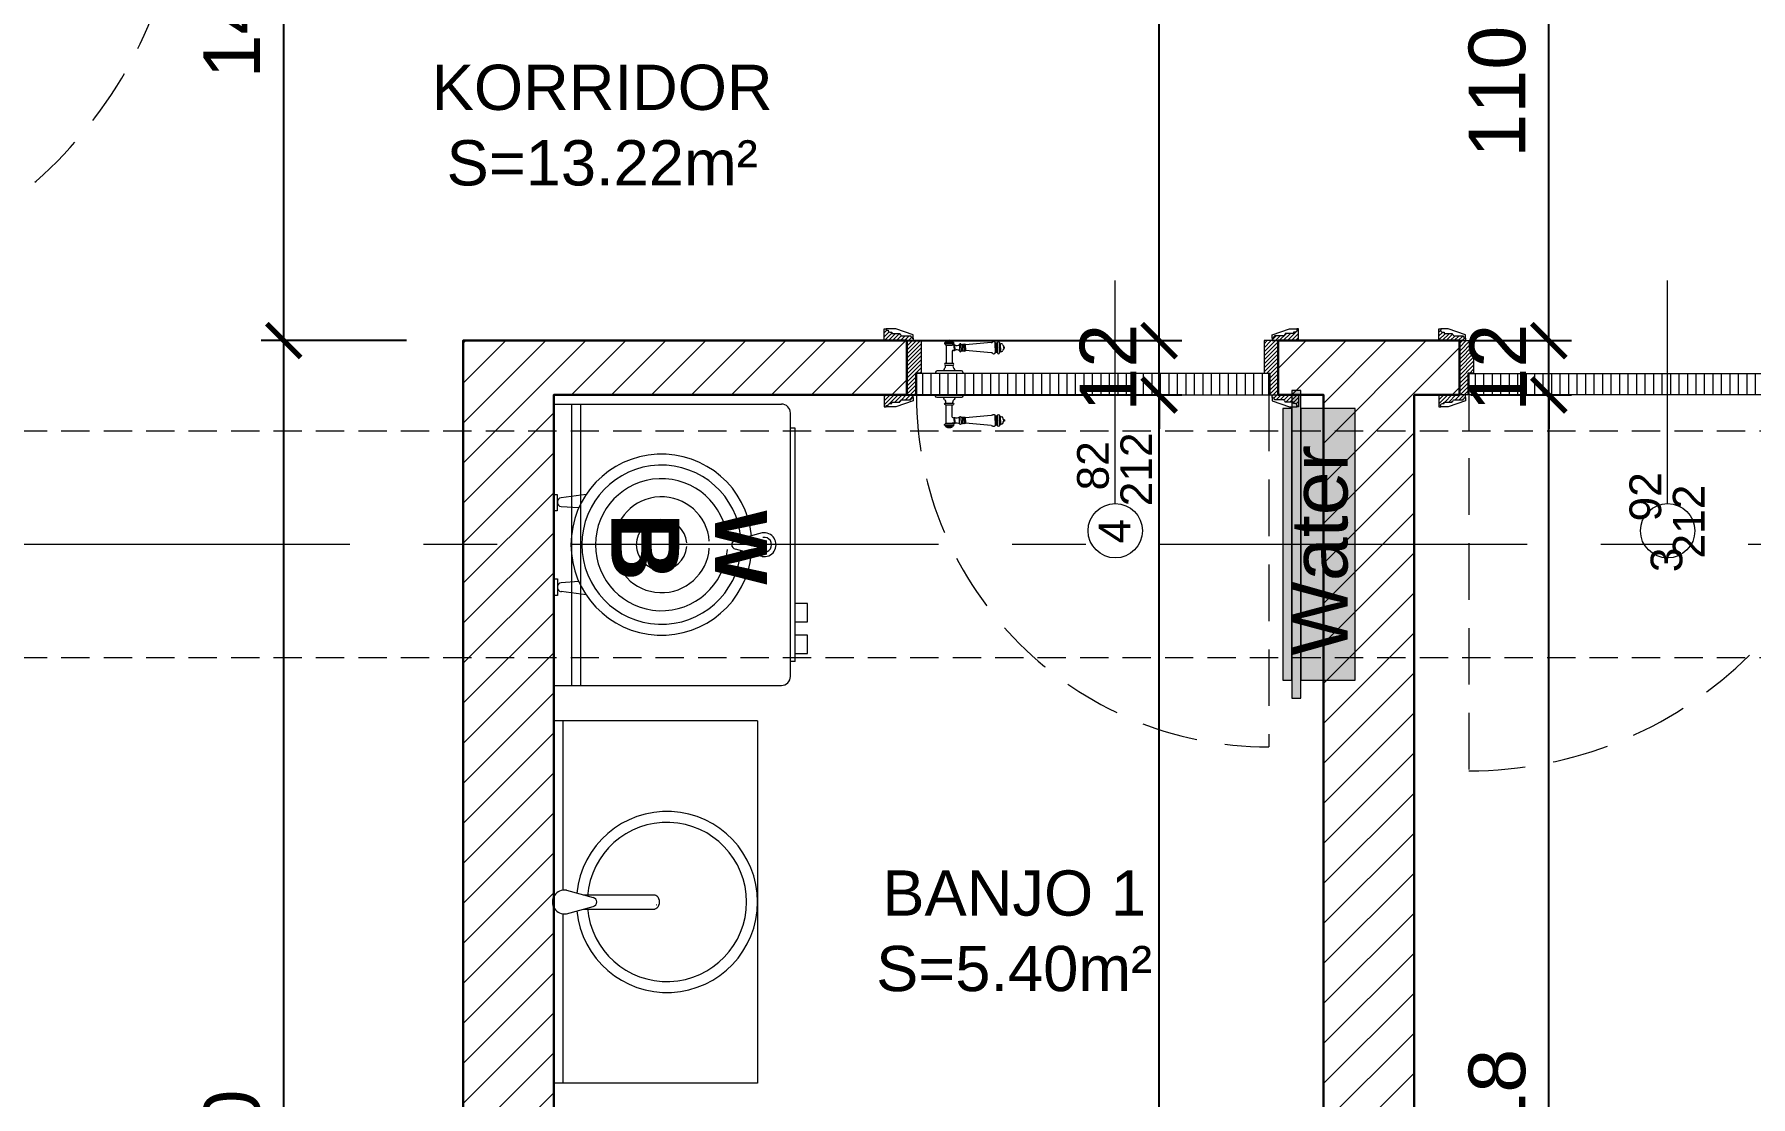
# Model space of a CAD drawing. Header units: centimetres. Extents: x 99002 to 104403, y -55119 to -48358.
# Drawn here: x 102429.6 to 102808.7, y -52944.4 to -52709.7 of the extents above; entities that cross this region are included whole.
import ezdxf

# ---------------------------------------------------------------- set-up
doc = ezdxf.new("R2010")
doc.units = ezdxf.units.CM
doc.header["$LTSCALE"] = 50
doc.header["$MEASUREMENT"] = 0
doc.linetypes.add('AXES', pattern=[2, 1.25, -0.25, 0.25, -0.25])
doc.linetypes.add('CACHE', pattern=[0.375, 0.25, -0.125])
doc.layers.get('0').update_dxf_attribs({"color": 8})
for name, color, linetype in [('AXES', 10, 'AXES'), ('COTE 50ème', 1, 'Continuous'), ('TEXTE', 7, 'Continuous')]:
    doc.layers.add(name, color=color, linetype=linetype)
for name, color, linetype, lineweight in [('BANJO', 160, 'Continuous', 9), ('BETON CACHE', 4, 'CACHE', 5), ('door', 44, 'Continuous', 5), ('KASETAT_Pen_No__22', 8, 'Continuous', 50), ('MACONNERIE COUPE', 7, 'Continuous', 30), ('MACONNERIE HACHURE', 253, 'Continuous', 13), ('mobilimi', 8, 'Continuous', 9)]:
    doc.layers.add(name, color=color, linetype=linetype, lineweight=lineweight)
doc.layers.add('DEMOL', color=7, linetype='Continuous', lineweight=60, true_color=0xb38600)
doc.layers.add('KASETAT_Pen_No__176', color=7, linetype='Continuous', lineweight=15, true_color=0x93a0c6)
doc.styles.add('GENERATED_STYLE_1', font='arial.ttf')
doc.styles.add('RS_TEXT_1.50', font='arial.ttf', dxfattribs={"height": 12.5})
doc.styles.add('RS_TXT_50', font='arial.ttf', dxfattribs={"height": 12.5})
doc.dimstyles.new('RS_50CM_LINEAIRE', dxfattribs={"dimscale": 5, "dimtxt": 12.5, "dimasz": 1.5, "dimexe": 1, "dimexo": 2.5, "dimgap": 1, "dimtad": 1, "dimdec": 1, "dimrnd": 0.5, "dimdsep": 46, "dimtxsty": 'RS_TXT_50', "dimblk1": 'ARCHTICK', "dimblk2": 'ARCHTICK', "dimsah": 1, "dimcen": 2.5, "dimdle": 1, "dimclrt": 4, "dimadec": 0, "dimazin": 2, "dimtfac": 1, "dimtdec": 1, "dimtix": 1, "dimtmove": 2, "dimatfit": 3, "dimfxl": 1, "dimtolj": 1, "dimtzin": 0, "dimarcsym": 0})

# ---------------------------------------------------------------- blocks, each defined once
blk = doc.blocks.new('A$Cb79da119')
at = {"layer": 'AXES', "lineweight": 5, "ltscale": 1.3}
blk.add_line((3195, -1960), (-1985, -1960), dxfattribs=at)
blk = doc.blocks.new('lavaman')
at = {"layer": 'BANJO'}
for p, q in [((-61171.15, 21935.44), (-61216.15, 21935.44)), ((-61171.15, 21935.44), (-61171.15, 21855.44)), ((-61171.15, 21855.44), (-61216.15, 21855.44))]:
    blk.add_line(p, q, dxfattribs=at)
at = {"layer": 'BANJO', "linetype": 'Continuous'}
for p, q in [((-61216.15, 21896.66), (-61216.15, 21935.44)), ((-61214.15, 21935.44), (-61214.15, 21898.05)), ((-61171.15, 21935.44), (-61171.15, 21855.44)), ((-61216.15, 21925.44), (-61216.15, 21896.66)), ((-61213.35, 21898.04), (-61207.48, 21896.42)), ((-61209.67, 21897.03), (-61193.85, 21897.03)), ((-61216.15, 21894.21), (-61216.15, 21865.44)), ((-61216.15, 21855.44), (-61216.15, 21894.21)), ((-61213.35, 21892.84), (-61207.48, 21894.45)), ((-61209.65, 21893.84), (-61193.85, 21893.84)), ((-61193.49, 21894.81), (-61193.49, 21894.81)), ((-61193.49, 21894.81), (-61193.38, 21894.81)), ((-61193.38, 21894.81), (-61193.49, 21894.81)), ((-61193.38, 21894.81), (-61193.38, 21894.81)), ((-61214.15, 21892.82), (-61214.15, 21855.44))]:
    blk.add_line(p, q, dxfattribs=at)
for centre, radius, start, end in [((-61191.15, 21895.44), 20, 185.6501, 174.3499), ((-61191.15, 21895.44), 17.58, 184.3008, 175.6992), ((-61213.81, 21895.44), 2.64, 79.9738, 280.0262), ((-61207.66, 21895.44), 1, 280.3544, 79.6456)]:
    blk.add_arc(centre, radius, start, end, dxfattribs=at)
at = {"layer": 'BANJO', "linetype": 'Continuous', "extrusion": (0, 0, -1)}
blk.add_ellipse((-61193.85, 21895.43), major_axis=(0, 1.59), ratio=0.623935, start_param=0, end_param=3.141593, dxfattribs=at)
blk = doc.blocks.new('door900')
at = {"color": 0}
for p, q in [((-9.3, 67.7), (9.3, 67.7)), ((9.3, 65.2), (-9.3, 65.2)), ((-6.8, 71.5), (-6.8, 70.2)), ((-5.5, 71.5), (-6.8, 71.5)), ((-6.8, 70.2), (6.8, 70.2)), ((-6.8, 62.7), (-6.8, 24)), ((-6.8, 62.7), (6.8, 62.7)), ((-5.5, 71.5), (5.5, 71.5)), ((5.5, 71.5), (6.8, 71.5)), ((6.8, 71.5), (6.8, 70.2)), ((8.7, 62.7), (6.8, 62.7)), ((6.8, 49.1), (6.8, 24)), ((8.7, 50.9), (8.7, 50.9)), ((10.5, 56.8), (10.5, 62.5)), ((10.5, 56.8), (10.5, 51.1)), ((12.7, 56.8), (12.7, 62.5)), ((12.7, 56.8), (12.7, 51.1)), ((22.5, 63.8), (22.5, 49.8)), ((26.5, 56.8), (26.5, 63.8)), ((26.5, 63.8), (29.1, 63.8)), ((26.5, 63.8), (29.1, 63.8)), ((26.5, 56.8), (26.5, 49.8)), ((26.5, 49.8), (29.1, 49.8)), ((26.5, 49.8), (29.1, 49.8)), ((29.1, 63.8), (29.1, 62.8)), ((29.1, 62.8), (29.1, 56.8)), ((29.1, 50.8), (29.1, 56.8)), ((29.1, 50.8), (29.1, 49.8)), ((29.1, 49.8), (29.1, 49.8)), ((31.1, 62.8), (31.1, 56.8)), ((31.1, 50.8), (31.1, 56.8)), ((34.1, 56.8), (34.1, 62.8)), ((34.1, 62.8), (34.1, 56.8)), ((34.1, 50.8), (34.1, 56.8)), ((34.1, 56.8), (34.1, 50.8)), ((92.8, 68.1), (36.2, 62.8)), ((36.2, 56.8), (36.2, 62.8)), ((36.2, 56.8), (36.2, 50.8)), ((92.8, 45.5), (36.2, 50.8)), ((101.2, 67.3), (103.2, 68)), ((101.2, 56.8), (101.2, 67.3)), ((101.2, 56.8), (101.2, 46.3)), ((101.2, 46.3), (103.2, 45.7)), ((103.2, 68), (103.2, 67.7)), ((103.2, 56.8), (103.2, 68)), ((103.2, 56.8), (103.2, 46.3)), ((103.2, 45.9), (103.2, 45.7)), ((106.5, 68), (105.5, 67.3)), ((105.5, 56.8), (105.5, 67.3)), ((105.5, 56.8), (105.5, 46.3)), ((106.5, 45.7), (105.5, 46.3)), ((106.5, 56.8), (106.5, 68)), ((106.5, 56.8), (106.5, 45.7)), ((110.7, 68), (111.8, 67.3)), ((110.7, 56.8), (110.7, 68)), ((110.7, 56.8), (110.7, 45.7)), ((110.7, 45.7), (111.8, 46.3)), ((111.8, 56.8), (111.8, 67.3)), ((111.8, 66.2), (113.3, 66.2)), ((111.8, 56.8), (111.8, 46.3)), ((111.8, 47.5), (113.3, 47.5)), ((113.3, 56.8), (113.3, 66.2)), ((113.3, 56.8), (113.3, 47.5)), ((120.5, 56.8), (120.5, 58.6)), ((120.5, 56.8), (120.5, 55)), ((-30, 3), (-30, 0)), ((30, 0), (-30, 0)), ((27, 6), (-27, 6)), ((-8.3, 22.3), (8.3, 22.3)), ((-8.3, 18.3), (8.3, 18.3)), ((30, 3), (30, 0))]:
    blk.add_line(p, q, dxfattribs=at)
for centre, radius, start, end in [((-9.3, 66.5), 1.25, 90, 270), ((-6.8, 67.7), 2.51, 90.115, 179.885), ((-6.8, 65.2), 2.51, 180.115, 269.885), ((0, 64), 9.29, 53.4104, 126.5896), ((6.8, 67.7), 2.51, 0.115, 89.885), ((6.8, 65.2), 2.51, 270.115, 359.885), ((8.7, 49), 1.91, 88.7426, 178.1515), ((8.6, 64.9), 2.15, 272.7029, 297.6142), ((8.6, 48.8), 2.15, 62.3858, 87.2971), ((9.3, 66.5), 1.25, 270, 90), ((10, 62.5), 0.561, 3.7097, 127.9634), ((10, 51.1), 0.561, 232.0366, 356.2903), ((11.6, 62.5), 1.1, 0.0106, 179.9894), ((11.6, 51.1), 1.1, 180.0106, 359.9894), ((16.7, 70.5), 8.83, 243.5466, 311.3694), ((16.7, 43.2), 8.83, 48.6306, 116.4534), ((24.5, 63.7), 2.01, 4.1469, 175.8531), ((24.5, 50), 2.01, 184.1469, 355.8531), ((30.1, 62.8), 1.03, 0, 180.0014), ((30.1, 50.8), 1.03, 179.9972, 0), ((32.6, 62.8), 1.48, 0, 180), ((32.6, 50.8), 1.48, 180, 0), ((35.2, 62.8), 1.03, 0, 180), ((32.6, 62.8), 1.48, 1.563306237032948e-10, 2.08440831604393e-10), ((35.2, 50.8), 1.03, 180, 0), ((93.1, 72.5), 4.4, 266.3976, 315.6468), ((93.1, 41.1), 4.4, 44.3532, 93.6024), ((98.3, 67.4), 2.89, 358.3861, 135.6468), ((98.3, 46.2), 2.89, 224.3532, 1.6139), ((104.3, 67.6), 1.15, 170.914, 348.1019), ((104.3, 46.1), 1.15, 11.8981, 189.086), ((108.6, 68), 2.1, 0, 180), ((108.6, 45.7), 2.1, 180, 0), ((115.5, 62.5), 2.84, 13.4568, 140.4953), ((115.5, 51.2), 2.84, 219.5047, 346.5432), ((127.9, 65.2), 9.88, 191.9991, 221.6757), ((127.9, 48.5), 9.88, 138.3243, 168.0009), ((120.5, 56.8), 1.79, 0, 90), ((120.5, 56.8), 1.79, 270, 0), ((-27, 3), 3, 90, 180), ((-6.8, 6), 6, 130.5908, 180), ((-16.6, 16.6), 8.41, 314.3689, 12.0705), ((-8.3, 20.3), 2, 90, 270), ((-8.5, 24), 1.71, 275.059, 359.7825), ((8.5, 24), 1.71, 180.2175, 264.941), ((16.6, 16.6), 8.41, 167.9295, 225.6311), ((8.3, 20.3), 2, 270, 90), ((6.8, 6), 6, 0, 49.4092), ((27, 3), 3, 0, 90)]:
    blk.add_arc(centre, radius, start, end, dxfattribs=at)
blk = doc.blocks.new('_ArchTick')
at = {"color": 0, "linetype": 'ByBlock', "const_width": 0.15}
blk.add_lwpolyline([(-0.5, -0.5), (0.5, 0.5)], dxfattribs=at)
blk = doc.blocks.new('*D1409')
at = {"layer": 'COTE 50ème', "color": 0, "lineweight": -2, "ltscale": 0.5, "transparency": 16777216}
for p, q in [((103094.34, -52909.1), (103094.34, -52997.18)), ((102734.34, -52960.86), (102734.34, -52997.18)), ((102729.34, -52992.18), (103099.34, -52992.18))]:
    blk.add_line(p, q, dxfattribs=at)
at = {"layer": 'Defpoints', "color": 0, "ltscale": 0.5, "transparency": 16777216}
for p in [(103094.34, -52896.6), (102734.34, -52948.36), (103094.34, -52992.18)]:
    blk.add_point(p, dxfattribs=at)
at = {"layer": 'COTE 50ème', "color": 0, "lineweight": -2, "ltscale": 0.5, "transparency": 16777216, "xscale": 7.5, "yscale": 7.5, "zscale": 7.5, "rotation": 180}
blk.add_blockref('_ArchTick', (102734.34, -52992.18), dxfattribs=at)
at = {"layer": 'COTE 50ème', "color": 0, "lineweight": -2, "ltscale": 0.5, "transparency": 16777216, "xscale": 7.5, "yscale": 7.5, "zscale": 7.5}
blk.add_blockref('_ArchTick', (103094.34, -52992.18), dxfattribs=at)
at = {"layer": 'COTE 50ème', "color": 4, "ltscale": 0.5, "transparency": 16777216, "insert": (102914.34, -52980.79), "char_height": 12.5, "attachment_point": 5, "style": 'RS_TXT_50'}
blk.add_mtext('\\A1;360', dxfattribs=at)
blk = doc.blocks.new('*D1455')
at = {"layer": 'COTE 50ème', "color": 0, "lineweight": -2, "ltscale": 0.5, "transparency": 16777216}
for p, q in [((102764.1, -53112.36), (102764.1, -52784.36)), ((102746.84, -52789.36), (102769.1, -52789.36)), ((102790.07, -53107.36), (102759.1, -53107.36))]:
    blk.add_line(p, q, dxfattribs=at)
at = {"layer": 'Defpoints', "color": 0, "ltscale": 0.5, "transparency": 16777216}
for p in [(102734.34, -52789.36), (102764.1, -52789.36), (102802.57, -53107.36)]:
    blk.add_point(p, dxfattribs=at)
at = {"layer": 'COTE 50ème', "color": 0, "lineweight": -2, "ltscale": 0.5, "transparency": 16777216, "xscale": 7.5, "yscale": 7.5, "zscale": 7.5}
for p, rotation in [((102764.1, -52789.36), 90), ((102764.1, -53107.36), 270)]:
    blk.add_blockref('_ArchTick', p, dxfattribs=dict(at, rotation=rotation))
at = {"layer": 'COTE 50ème', "color": 4, "ltscale": 0.5, "transparency": 16777216, "insert": (102752.72, -52948.36), "char_height": 12.5, "attachment_point": 5, "rotation": 90, "style": 'RS_TXT_50'}
blk.add_mtext('\\A1;318', dxfattribs=at)
blk = doc.blocks.new('*D1456')
at = {"layer": 'COTE 50ème', "color": 0, "lineweight": -2, "ltscale": 0.5, "transparency": 16777216}
for p, q in [((102764.1, -52777.36), (102764.1, -52769.86)), ((102746.84, -52777.36), (102769.1, -52777.36)), ((102764.1, -52789.36), (102764.1, -52777.36)), ((102746.84, -52789.36), (102769.1, -52789.36)), ((102764.1, -52789.36), (102764.1, -52796.86))]:
    blk.add_line(p, q, dxfattribs=at)
at = {"layer": 'Defpoints', "color": 0, "ltscale": 0.5, "transparency": 16777216}
for p in [(102734.34, -52777.36), (102764.1, -52777.36), (102734.34, -52789.36)]:
    blk.add_point(p, dxfattribs=at)
at = {"layer": 'COTE 50ème', "color": 0, "lineweight": -2, "ltscale": 0.5, "transparency": 16777216, "xscale": 7.5, "yscale": 7.5, "zscale": 7.5}
for p, rotation in [((102764.1, -52777.36), 270), ((102764.1, -52789.36), 90)]:
    blk.add_blockref('_ArchTick', p, dxfattribs=dict(at, rotation=rotation))
at = {"layer": 'COTE 50ème', "color": 4, "ltscale": 0.5, "transparency": 16777216, "insert": (102752.83, -52783.36), "char_height": 12.5, "attachment_point": 5, "rotation": 90, "style": 'RS_TXT_50'}
blk.add_mtext('\\A1;12', dxfattribs=at)
blk = doc.blocks.new('*D1457')
at = {"layer": 'COTE 50ème', "color": 0, "lineweight": -2, "ltscale": 0.5, "transparency": 16777216}
for p, q in [((102764.1, -52782.36), (102764.1, -52662.36)), ((102724.69, -52667.36), (102769.1, -52667.36)), ((102746.84, -52777.36), (102769.1, -52777.36))]:
    blk.add_line(p, q, dxfattribs=at)
at = {"layer": 'Defpoints', "color": 0, "ltscale": 0.5, "transparency": 16777216}
for p in [(102712.19, -52667.36), (102764.1, -52667.36), (102734.34, -52777.36)]:
    blk.add_point(p, dxfattribs=at)
at = {"layer": 'COTE 50ème', "color": 0, "lineweight": -2, "ltscale": 0.5, "transparency": 16777216, "xscale": 7.5, "yscale": 7.5, "zscale": 7.5}
for p, rotation in [((102764.1, -52667.36), 90), ((102764.1, -52777.36), 270)]:
    blk.add_blockref('_ArchTick', p, dxfattribs=dict(at, rotation=rotation))
at = {"layer": 'COTE 50ème', "color": 4, "ltscale": 0.5, "transparency": 16777216, "insert": (102752.72, -52722.36), "char_height": 12.5, "attachment_point": 5, "rotation": 90, "style": 'RS_TXT_50'}
blk.add_mtext('\\A1;110', dxfattribs=at)
blk = doc.blocks.new('*D1463')
at = {"layer": 'COTE 50ème', "color": 0, "lineweight": -2, "ltscale": 0.5, "transparency": 16777216}
for p, q in [((102678.05, -53142.36), (102678.05, -52784.36)), ((102617.35, -52789.36), (102683.05, -52789.36)), ((102577.13, -53137.36), (102683.05, -53137.36))]:
    blk.add_line(p, q, dxfattribs=at)
at = {"layer": 'Defpoints', "color": 0, "ltscale": 0.5, "transparency": 16777216}
for p in [(102604.85, -52789.36), (102678.05, -52789.36), (102564.63, -53137.36)]:
    blk.add_point(p, dxfattribs=at)
at = {"layer": 'COTE 50ème', "color": 0, "lineweight": -2, "ltscale": 0.5, "transparency": 16777216, "xscale": 7.5, "yscale": 7.5, "zscale": 7.5}
for p, rotation in [((102678.05, -52789.36), 90), ((102678.05, -53137.36), 270)]:
    blk.add_blockref('_ArchTick', p, dxfattribs=dict(at, rotation=rotation))
at = {"layer": 'COTE 50ème', "color": 4, "ltscale": 0.5, "transparency": 16777216, "insert": (102666.66, -52963.36), "char_height": 12.5, "attachment_point": 5, "rotation": 90, "style": 'RS_TXT_50'}
blk.add_mtext('\\A1;348', dxfattribs=at)
blk = doc.blocks.new('*D1464')
at = {"layer": 'COTE 50ème', "color": 0, "lineweight": -2, "ltscale": 0.5, "transparency": 16777216}
for p, q in [((102678.05, -52777.36), (102678.05, -52769.86)), ((102619.98, -52777.36), (102683.05, -52777.36)), ((102678.05, -52789.36), (102678.05, -52777.36)), ((102617.35, -52789.36), (102683.05, -52789.36)), ((102678.05, -52789.36), (102678.05, -52796.86))]:
    blk.add_line(p, q, dxfattribs=at)
at = {"layer": 'Defpoints', "color": 0, "ltscale": 0.5, "transparency": 16777216}
for p in [(102607.48, -52777.36), (102678.05, -52777.36), (102604.85, -52789.36)]:
    blk.add_point(p, dxfattribs=at)
at = {"layer": 'COTE 50ème', "color": 0, "lineweight": -2, "ltscale": 0.5, "transparency": 16777216, "xscale": 7.5, "yscale": 7.5, "zscale": 7.5}
for p, rotation in [((102678.05, -52777.36), 270), ((102678.05, -52789.36), 90)]:
    blk.add_blockref('_ArchTick', p, dxfattribs=dict(at, rotation=rotation))
at = {"layer": 'COTE 50ème', "color": 4, "ltscale": 0.5, "transparency": 16777216, "insert": (102666.77, -52783.36), "char_height": 12.5, "attachment_point": 5, "rotation": 90, "style": 'RS_TXT_50'}
blk.add_mtext('\\A1;12', dxfattribs=at)
blk = doc.blocks.new('*D1465')
at = {"layer": 'COTE 50ème', "color": 0, "lineweight": -2, "ltscale": 0.5, "transparency": 16777216}
for p, q in [((102678.05, -52782.36), (102678.05, -52489.36)), ((102672.98, -52494.36), (102673.05, -52494.36)), ((102619.98, -52777.36), (102683.05, -52777.36))]:
    blk.add_line(p, q, dxfattribs=at)
at = {"layer": 'Defpoints', "color": 0, "ltscale": 0.5, "transparency": 16777216}
for p in [(102678.05, -52494.36), (102685.48, -52494.36), (102607.48, -52777.36)]:
    blk.add_point(p, dxfattribs=at)
at = {"layer": 'COTE 50ème', "color": 0, "lineweight": -2, "ltscale": 0.5, "transparency": 16777216, "xscale": 7.5, "yscale": 7.5, "zscale": 7.5}
for p, rotation in [((102678.05, -52494.36), 90), ((102678.05, -52777.36), 270)]:
    blk.add_blockref('_ArchTick', p, dxfattribs=dict(at, rotation=rotation))
at = {"layer": 'COTE 50ème', "color": 4, "ltscale": 0.5, "transparency": 16777216, "insert": (102666.66, -52635.86), "char_height": 12.5, "attachment_point": 5, "rotation": 90, "style": 'RS_TXT_50'}
blk.add_mtext('\\A1;283', dxfattribs=at)
blk = doc.blocks.new('*D1476')
at = {"layer": 'COTE 50ème', "color": 0, "lineweight": -2, "ltscale": 0.5, "transparency": 16777216}
for p, q in [((102484.72, -53142.36), (102484.72, -52772.36)), ((102511.84, -52777.36), (102479.72, -52777.36)), ((102511.84, -53137.36), (102479.72, -53137.36))]:
    blk.add_line(p, q, dxfattribs=at)
at = {"layer": 'Defpoints', "color": 0, "ltscale": 0.5, "transparency": 16777216}
for p in [(102484.72, -52777.36), (102524.34, -52777.36), (102524.34, -53137.36)]:
    blk.add_point(p, dxfattribs=at)
at = {"layer": 'COTE 50ème', "color": 0, "lineweight": -2, "ltscale": 0.5, "transparency": 16777216, "xscale": 7.5, "yscale": 7.5, "zscale": 7.5}
for p, rotation in [((102484.72, -52777.36), 90), ((102484.72, -53137.36), 270)]:
    blk.add_blockref('_ArchTick', p, dxfattribs=dict(at, rotation=rotation))
at = {"layer": 'COTE 50ème', "color": 4, "ltscale": 0.5, "transparency": 16777216, "insert": (102473.34, -52957.36), "char_height": 12.5, "attachment_point": 5, "rotation": 90, "style": 'RS_TXT_50'}
blk.add_mtext('\\A1;360', dxfattribs=at)
blk = doc.blocks.new('*D1477')
at = {"layer": 'COTE 50ème', "color": 0, "lineweight": -2, "ltscale": 0.5, "transparency": 16777216}
for p, q in [((102484.72, -52782.36), (102484.72, -52627.36)), ((102483.34, -52632.36), (102489.72, -52632.36)), ((102511.84, -52777.36), (102479.72, -52777.36))]:
    blk.add_line(p, q, dxfattribs=at)
at = {"layer": 'Defpoints', "color": 0, "ltscale": 0.5, "transparency": 16777216}
for p in [(102470.84, -52632.36), (102484.72, -52632.36), (102524.34, -52777.36)]:
    blk.add_point(p, dxfattribs=at)
at = {"layer": 'COTE 50ème', "color": 0, "lineweight": -2, "ltscale": 0.5, "transparency": 16777216, "xscale": 7.5, "yscale": 7.5, "zscale": 7.5}
for p, rotation in [((102484.72, -52632.36), 90), ((102484.72, -52777.36), 270)]:
    blk.add_blockref('_ArchTick', p, dxfattribs=dict(at, rotation=rotation))
at = {"layer": 'COTE 50ème', "color": 4, "ltscale": 0.5, "transparency": 16777216, "insert": (102473.34, -52704.86), "char_height": 12.5, "attachment_point": 5, "rotation": 90, "style": 'RS_TXT_50'}
blk.add_mtext('\\A1;145', dxfattribs=at)

msp = doc.modelspace()

# ---------------------------------------------------------------- hatches: boundary and pattern name
at = {"layer": 'door'}
h = msp.add_hatch(dxfattribs=at)
h.set_pattern_fill('ANSI31', color=256, scale=5, angle=1260)
h.set_pattern_definition([(225, (249868.9461, -98312.25944), (0.4419417382, -0.4419417382), [])])
h.paths.add_polyline_path([(102622.35, -52777.36), (102625.5, -52777.36), (102625.5, -52784.54), (102624.24, -52784.54), (102624.24, -52789.36), (102622.35, -52789.36)])
edge = h.paths.add_edge_path()
edge.add_line((102618.6, -52775.48), (102619.02, -52775.48))
edge.add_line((102619.02, -52775.48), (102619.02, -52775.79))
edge.add_line((102619.02, -52775.79), (102620.78, -52775.79))
edge.add_line((102620.78, -52775.79), (102620.78, -52776))
edge.add_arc((102620.78, -52776.31), 0.314, 0, 90, ccw=False)
edge.add_line((102621.1, -52776.31), (102623.19, -52776.31))
edge.add_line((102623.19, -52776.31), (102623.19, -52776.52))
edge.add_arc((102623.19, -52776.84), 0.314, 0, 90, ccw=False)
edge.add_line((102623.51, -52776.84), (102623.72, -52776.84))
edge.add_line((102623.72, -52776.84), (102623.72, -52777.36))
edge.add_line((102623.72, -52777.36), (102617.35, -52777.36))
edge.add_line((102617.35, -52777.36), (102617.35, -52774.74))
edge.add_line((102617.35, -52774.74), (102617.76, -52774.74))
edge.add_line((102617.76, -52774.74), (102617.76, -52775.06))
edge.add_line((102617.76, -52775.06), (102618.18, -52775.06))
edge.add_arc((102618.6, -52775.06), 0.419, 180, 270)
edge = h.paths.add_edge_path()
edge.add_line((102618.6, -52791.25), (102619.02, -52791.25))
edge.add_line((102619.02, -52791.25), (102619.02, -52790.93))
edge.add_line((102619.02, -52790.93), (102620.78, -52790.93))
edge.add_line((102620.78, -52790.93), (102620.78, -52790.72))
edge.add_arc((102620.78, -52790.41), 0.314, 270, 360)
edge.add_line((102621.1, -52790.41), (102623.19, -52790.41))
edge.add_line((102623.19, -52790.41), (102623.19, -52790.2))
edge.add_arc((102623.19, -52789.89), 0.314, 270, 360)
edge.add_line((102623.51, -52789.89), (102623.72, -52789.89))
edge.add_line((102623.72, -52789.89), (102623.72, -52789.36))
edge.add_line((102623.72, -52789.36), (102617.35, -52789.36))
edge.add_line((102617.35, -52789.36), (102617.35, -52791.98))
edge.add_line((102617.35, -52791.98), (102617.76, -52791.98))
edge.add_line((102617.76, -52791.98), (102617.76, -52791.67))
edge.add_line((102617.76, -52791.67), (102618.18, -52791.67))
edge.add_arc((102618.6, -52791.67), 0.419, 90, 180, ccw=False)
h = msp.add_hatch(dxfattribs=at)
h.set_pattern_fill('ANSI31', color=256, scale=5, angle=1260)
h.set_pattern_definition([(225, (249858.93425, -98312.25944), (0.4419417382, -0.4419417382), [])])
edge = h.paths.add_edge_path()
edge.add_line((102708.1, -52775.48), (102707.68, -52775.48))
edge.add_line((102707.68, -52775.48), (102707.68, -52775.79))
edge.add_line((102707.68, -52775.79), (102705.91, -52775.79))
edge.add_line((102705.91, -52775.79), (102705.91, -52776))
edge.add_arc((102705.91, -52776.31), 0.314, 90, 180)
edge.add_line((102705.6, -52776.31), (102703.5, -52776.31))
edge.add_line((102703.5, -52776.31), (102703.5, -52776.52))
edge.add_arc((102703.5, -52776.84), 0.314, 90, 180)
edge.add_line((102703.19, -52776.84), (102702.98, -52776.84))
edge.add_line((102702.98, -52776.84), (102702.98, -52777.36))
edge.add_line((102702.98, -52777.36), (102708.84, -52777.36))
edge.add_line((102708.84, -52777.36), (102708.84, -52774.74))
edge.add_line((102708.84, -52774.74), (102708.43, -52774.74))
edge.add_line((102708.43, -52774.74), (102708.43, -52775.06))
edge.add_line((102708.43, -52775.06), (102708.51, -52775.06))
edge.add_arc((102708.1, -52775.06), 0.419, -90, 0, ccw=False)
h.paths.add_polyline_path([(102704.34, -52777.36), (102701.2, -52777.36), (102701.2, -52784.54), (102702.46, -52784.54), (102702.46, -52789.36), (102704.34, -52789.36)])
edge = h.paths.add_edge_path()
edge.add_line((102708.1, -52791.25), (102707.68, -52791.25))
edge.add_line((102707.68, -52791.25), (102707.68, -52790.93))
edge.add_line((102707.68, -52790.93), (102705.91, -52790.93))
edge.add_line((102705.91, -52790.93), (102705.91, -52790.72))
edge.add_arc((102705.91, -52790.41), 0.314, 180, 270, ccw=False)
edge.add_line((102705.6, -52790.41), (102703.5, -52790.41))
edge.add_line((102703.5, -52790.41), (102703.5, -52790.2))
edge.add_arc((102703.5, -52789.89), 0.314, 180, 270, ccw=False)
edge.add_line((102703.19, -52789.89), (102702.98, -52789.89))
edge.add_line((102702.98, -52789.89), (102702.98, -52789.36))
edge.add_line((102702.98, -52789.36), (102708.84, -52789.36))
edge.add_line((102708.84, -52789.36), (102708.84, -52791.98))
edge.add_line((102708.84, -52791.98), (102708.43, -52791.98))
edge.add_line((102708.43, -52791.98), (102708.43, -52791.67))
edge.add_line((102708.43, -52791.67), (102708.51, -52791.67))
edge.add_arc((102708.1, -52791.67), 0.419, 360, 450)
h = msp.add_hatch(dxfattribs=at)
h.set_pattern_fill('ANSI31', color=256, scale=5, angle=1080)
h.set_pattern_definition([(45, (-45239.58066, 12309.6811), (-0.4419417382, 0.4419417382), [])])
edge = h.paths.add_edge_path()
edge.add_line((102740.59, -52775.48), (102741.01, -52775.48))
edge.add_line((102741.01, -52775.48), (102741.01, -52775.79))
edge.add_line((102741.01, -52775.79), (102742.77, -52775.79))
edge.add_line((102742.77, -52775.79), (102742.77, -52776))
edge.add_arc((102742.77, -52776.31), 0.314, 0, 90, ccw=False)
edge.add_line((102743.09, -52776.31), (102745.18, -52776.31))
edge.add_line((102745.18, -52776.31), (102745.18, -52776.52))
edge.add_arc((102745.18, -52776.84), 0.314, 0, 90, ccw=False)
edge.add_line((102745.5, -52776.84), (102745.7, -52776.84))
edge.add_line((102745.7, -52776.84), (102745.7, -52777.36))
edge.add_line((102745.7, -52777.36), (102739.84, -52777.36))
edge.add_line((102739.84, -52777.36), (102739.84, -52774.74))
edge.add_line((102739.84, -52774.74), (102740.25, -52774.74))
edge.add_line((102740.25, -52774.74), (102740.25, -52775.06))
edge.add_line((102740.25, -52775.06), (102740.17, -52775.06))
edge.add_arc((102740.59, -52775.06), 0.419, 180, 270)
h.paths.add_polyline_path([(102744.34, -52777.36), (102747.49, -52777.36), (102747.49, -52784.54), (102746.23, -52784.54), (102746.23, -52789.36), (102744.34, -52789.36)])
edge = h.paths.add_edge_path()
edge.add_line((102740.59, -52791.25), (102741.01, -52791.25))
edge.add_line((102741.01, -52791.25), (102741.01, -52790.93))
edge.add_line((102741.01, -52790.93), (102742.77, -52790.93))
edge.add_line((102742.77, -52790.93), (102742.77, -52790.72))
edge.add_arc((102742.77, -52790.41), 0.314, 270, 360)
edge.add_line((102743.09, -52790.41), (102745.18, -52790.41))
edge.add_line((102745.18, -52790.41), (102745.18, -52790.2))
edge.add_arc((102745.18, -52789.89), 0.314, 270, 360)
edge.add_line((102745.5, -52789.89), (102745.7, -52789.89))
edge.add_line((102745.7, -52789.89), (102745.7, -52789.36))
edge.add_line((102745.7, -52789.36), (102739.84, -52789.36))
edge.add_line((102739.84, -52789.36), (102739.84, -52791.98))
edge.add_line((102739.84, -52791.98), (102740.25, -52791.98))
edge.add_line((102740.25, -52791.98), (102740.25, -52791.67))
edge.add_line((102740.25, -52791.67), (102740.17, -52791.67))
edge.add_arc((102740.59, -52791.67), 0.419, 90, 180, ccw=False)
h = msp.add_hatch(dxfattribs=at)
h.set_pattern_fill('ANSI31', color=256, scale=15, angle=765)
h.set_pattern_definition([(90, (56360.231, -142359.6919), (-1.875, 2e-15), [])])
h.paths.add_polyline_path([(102702.25, -52784.6), (102624.45, -52784.6), (102624.45, -52789.31), (102702.25, -52789.31)])
h = msp.add_hatch(dxfattribs=at)
h.set_pattern_fill('ANSI31', color=256, scale=15, angle=585)
h.set_pattern_definition([(270, (148269.1344, 56357.1135), (1.875, -2e-15), [])])
h.paths.add_polyline_path([(102746.44, -52784.6), (102834.25, -52784.6), (102834.25, -52789.31), (102746.44, -52789.31)])
at = {"layer": 'KASETAT_Pen_No__176', "linetype": 'Continuous', "lineweight": 0, "true_color": 0x139b48}
msp.add_hatch(color=114, dxfattribs=at).paths.add_polyline_path([(102705.34, -52792.36), (102705.34, -52852.36), (102707.34, -52852.36), (102707.34, -52856.36), (102709.34, -52856.36), (102709.34, -52852.36), (102721.34, -52852.36), (102721.34, -52792.36), (102709.34, -52792.36), (102709.34, -52788.36), (102707.34, -52788.36), (102707.34, -52792.36)])
at = {"layer": 'MACONNERIE HACHURE'}
h = msp.add_hatch(dxfattribs=at)
h.set_pattern_fill('ANSI31', color=256, scale=50, style=0)
h.set_pattern_definition([(45, (820.335, 14145.356), (-4.41941738, 4.41941738), [])])
h.paths.add_polyline_path([(101879.34, -52767.36), (101899.34, -52767.36), (101899.34, -52797.36), (101879.34, -52797.36)])
h.paths.add_polyline_path([(102379.34, -52767.36), (102359.34, -52767.36), (102359.34, -52797.36), (102379.34, -52797.36)])
h.paths.add_polyline_path([(101799.34, -53762.36), (101824.34, -53762.36), (101824.34, -53856.36), (101799.34, -53856.36)])
h.paths.add_polyline_path([(101799.34, -53737.36), (101824.34, -53737.36), (101824.34, -53581.36), (101876.34, -53581.36), (101876.34, -53559.36), (101864.34, -53559.36), (101864.34, -53569.36), (101739.34, -53569.36), (101739.34, -53581.36), (101799.34, -53581.36)])
h.paths.add_polyline_path([(102459.34, -53762.36), (102434.34, -53762.36), (102434.34, -53856.36), (102459.34, -53856.36)])
h.paths.add_polyline_path([(101694.34, -53762.36), (101524.34, -53762.36), (101524.34, -53737.36), (101694.34, -53737.36)])
h.paths.add_polyline_path([(101399.34, -54162.36), (101499.34, -54162.36), (101499.34, -54187.36), (101399.34, -54187.36)])
h.paths.add_polyline_path([(101739.34, -54162.36), (101679.34, -54162.36), (101679.34, -54187.36), (101764.34, -54187.36), (101764.34, -54122.36), (101799.34, -54122.36), (101799.34, -54097.36), (101739.34, -54097.36)])
h.paths.add_polyline_path([(101059.34, -54032.36), (101059.34, -54097.36), (101164.34, -54097.36), (101164.34, -54162.36), (101219.34, -54162.36), (101219.34, -54187.36), (101139.34, -54187.36), (101139.34, -54122.36), (101029.34, -54122.36), (101029.34, -54057.36), (101011.49, -54057.36), (101011.49, -54032.36)])
h.paths.add_polyline_path([(101029.34, -53762.36), (101054.34, -53762.36), (101054.34, -53795.36), (101029.34, -53795.36)])
h.paths.add_polyline_path([(102859.34, -54162.36), (102759.34, -54162.36), (102759.34, -54187.36), (102859.34, -54187.36)])
h.paths.add_polyline_path([(102519.34, -54162.36), (102579.34, -54162.36), (102579.34, -54187.36), (102494.34, -54187.36), (102494.34, -54122.36), (102459.34, -54122.36), (102459.34, -54097.36), (102519.34, -54097.36)])
h.paths.add_polyline_path([(103199.34, -54032.36), (103199.34, -54097.36), (103094.34, -54097.36), (103094.34, -54162.36), (103039.34, -54162.36), (103039.34, -54187.36), (103119.34, -54187.36), (103119.34, -54122.36), (103229.34, -54122.36), (103229.34, -54057.36), (103247.19, -54057.36), (103247.19, -54032.36)])
h.paths.add_polyline_path([(103229.34, -53762.36), (103204.34, -53762.36), (103204.34, -53795.36), (103229.34, -53795.36)])
h.paths.add_polyline_path([(102902.34, -53762.36), (102919.34, -53762.51), (102919.34, -53737.51), (102902.34, -53737.36)])
h.paths.add_polyline_path([(101356.34, -53762.36), (101339.34, -53762.51), (101339.34, -53737.51), (101356.34, -53737.36)])
h.paths.add_polyline_path([(101054.34, -53677.36), (101029.34, -53677.36), (101029.34, -53737.36), (101054.34, -53737.36)])
h.paths.add_polyline_path([(101524.34, -52789.36), (101514.34, -52789.36), (101514.34, -52777.36), (101554.34, -52777.36), (101554.34, -52789.36), (101544.34, -52789.36), (101544.34, -53107.36), (101714.34, -53107.36), (101714.34, -52789.36), (101636.33, -52789.36), (101636.33, -52777.36), (101734.34, -52777.36), (101734.34, -53137.36), (101164.34, -53137.36), (101164.34, -53182.36), (101139.34, -53182.36), (101139.34, -53132.36), (101029.34, -53132.36), (101029.34, -53112.36), (101139.34, -53112.36), (101139.34, -53062.36), (101164.34, -53062.36), (101164.34, -53107.36), (101524.34, -53107.36)])
h.paths.add_polyline_path([(102564.34, -53762.36), (102734.34, -53762.36), (102734.34, -53737.36), (102564.34, -53737.36)])
h.paths.add_polyline_path([(102859.34, -53731.36), (102859.34, -53736.36), (102807.34, -53736.36), (102807.34, -53737.36), (102802.34, -53737.36), (102802.34, -53731.36)])
h.paths.add_polyline_path([(102309.51, -52902.36), (102359.34, -52902.36), (102359.34, -52942.36), (102309.51, -52942.36)])
h.paths.add_polyline_path([(102149.34, -52902.36), (102189.34, -52902.36), (102189.34, -52942.36), (102149.34, -52942.36)])
h.paths.add_polyline_path([(102289.34, -52547.36), (102379.34, -52547.36), (102379.34, -52607.36), (102532.34, -52607.36), (102532.34, -52344.36), (102544.34, -52344.36), (102544.34, -52482.36), (102554.34, -52482.36), (102554.34, -52494.36), (102544.34, -52494.36), (102544.34, -52632.36), (102379.34, -52632.36), (102379.34, -52667.36), (102359.34, -52667.36), (102359.34, -52583.36), (102289.34, -52583.36), (102289.34, -52632.36), (102254.34, -52632.36), (102254.34, -52612.36), (102264.34, -52612.36), (102264.34, -52562.36), (102289.34, -52562.36), (102289.34, -52578.36), (102359.34, -52578.36), (102359.34, -52552.36), (102289.34, -52552.36)])
h.paths.add_polyline_path([(103094.34, -52154.25), (103119.34, -52154.25), (103119.34, -52107.36), (103094.34, -52107.36)])
h.paths.add_polyline_path([(102734.34, -52789.36), (102744.34, -52789.36), (102744.34, -52777.36), (102704.34, -52777.36), (102704.34, -52789.36), (102714.34, -52789.36), (102714.34, -53107.36), (102544.34, -53107.36), (102544.34, -52789.36), (102622.35, -52789.36), (102622.35, -52777.36), (102524.34, -52777.36), (102524.34, -53137.36), (103094.34, -53137.36), (103094.34, -53182.36), (103119.34, -53182.36), (103119.34, -53132.36), (103229.34, -53132.36), (103229.34, -53112.36), (103119.34, -53112.36), (103119.34, -53062.36), (103094.34, -53062.36), (103094.34, -53107.36), (102734.34, -53107.36)])
h.paths.add_polyline_path([(103204.34, -53677.36), (103229.34, -53677.36), (103229.34, -53737.36), (103204.34, -53737.36)])
h.paths.add_polyline_path([(102459.34, -53737.36), (102434.34, -53737.36), (102434.34, -53581.36), (102382.34, -53581.36), (102382.34, -53559.36), (102394.34, -53559.36), (102394.34, -53569.36), (102519.34, -53569.36), (102519.34, -53581.36), (102459.34, -53581.36)])
h.paths.add_polyline_path([(102434.34, -53932.36), (102434.34, -53952.36), (102384.34, -53952.36), (102384.34, -54072.36), (102359.34, -54072.36), (102359.34, -53957.36), (102341.84, -53957.36), (102341.84, -53932.36)])
h.paths.add_polyline_path([(103094.34, -52482.36), (103094.34, -52424.25), (103119.34, -52424.25), (103119.34, -52477.36), (103229.34, -52477.36), (103229.34, -52567.36), (103204.34, -52567.36), (103204.34, -52502.36), (102871.34, -52502.36), (102871.34, -52675.36), (102859.34, -52675.36), (102859.34, -52667.36), (102803.34, -52667.36), (102803.34, -52655.36), (102859.34, -52655.36), (102859.34, -52507.36), (102711.34, -52507.36), (102711.34, -52655.36), (102721.34, -52655.36), (102721.34, -52667.36), (102699.34, -52667.36), (102699.34, -52494.36), (102646.48, -52494.36), (102646.48, -52482.36)])
h.paths.add_polyline_path([(102859.34, -52809.36), (102859.34, -52789.36), (102836.34, -52789.36), (102836.34, -52777.36), (102859.34, -52777.36), (102859.34, -52767.36), (102871.34, -52767.36), (102871.34, -52797.36), (103094.34, -52797.36), (103094.34, -52809.36)])
h.paths.add_polyline_path([(102294.34, -53447.36), (102294.34, -53459.36), (102382.34, -53459.36), (102382.34, -53467.36), (102394.34, -53467.36), (102394.34, -53447.36)])
h.paths.add_polyline_path([(103204.34, -52797.36), (103229.34, -52797.36), (103229.34, -52747.36), (103204.34, -52747.36)])
h.paths.add_polyline_path([(103204.34, -53447.36), (103229.34, -53447.36), (103229.34, -53497.36), (103204.34, -53497.36)])
h.paths.add_polyline_path([(103094.34, -52847.36), (103119.34, -52847.36), (103119.34, -52902.25), (103094.34, -52902.25)], flags=17)
h.paths.add_polyline_path([(103094.34, -53397.36), (103119.34, -53397.36), (103119.34, -53342.47), (103094.34, -53342.47)])
h.paths.add_polyline_path([(101949.18, -52902.36), (101899.34, -52902.36), (101899.34, -52942.36), (101949.18, -52942.36)])
h.paths.add_polyline_path([(102109.34, -52902.36), (102069.34, -52902.36), (102069.34, -52942.36), (102109.34, -52942.36)])
h.paths.add_polyline_path([(102264.34, -52082.36), (102244.34, -52082.36), (102244.34, -52057.36), (102264.34, -52057.36)])
h.paths.add_polyline_path([(102579.34, -52082.36), (102579.34, -52057.36), (102399.34, -52057.36), (102399.34, -52082.36), (102532.34, -52082.36), (102532.34, -52252.36), (102544.34, -52252.36), (102544.34, -52082.36)])
h.paths.add_polyline_path([(101969.34, -52547.36), (101879.34, -52547.36), (101879.34, -52607.36), (101726.34, -52607.36), (101726.34, -52344.36), (101714.34, -52344.36), (101714.34, -52482.36), (101704.34, -52482.36), (101704.34, -52494.36), (101714.34, -52494.36), (101714.34, -52632.36), (101879.34, -52632.36), (101879.34, -52667.36), (101899.34, -52667.36), (101899.34, -52583.36), (101969.34, -52583.36), (101969.34, -52632.36), (102154.34, -52632.36), (102154.34, -52612.36), (101994.34, -52612.36), (101994.34, -52562.36), (101969.34, -52562.36), (101969.34, -52578.36), (101899.34, -52578.36), (101899.34, -52552.36), (101969.34, -52552.36)])
h.paths.add_polyline_path([(101164.34, -52154.25), (101139.34, -52154.25), (101139.34, -52107.36), (101164.34, -52107.36)])
h.paths.add_polyline_path([(102144.34, -53932.36), (102161.84, -53932.36), (102161.84, -53957.36), (102144.34, -53957.36), (102144.34, -54122.36), (102114.34, -54122.36), (102114.34, -53957.36), (102096.84, -53957.36), (102096.84, -53932.36), (102114.34, -53932.36), (102114.34, -53459.36), (102046.34, -53459.36), (102046.34, -53447.36), (102114.34, -53447.36), (102114.34, -53272.36), (102144.34, -53272.36), (102144.34, -53447.36), (102212.34, -53447.36), (102212.34, -53459.36), (102144.34, -53459.36)])
h.paths.add_polyline_path([(101824.34, -53932.36), (101824.34, -53952.36), (101874.34, -53952.36), (101874.34, -54072.36), (101899.34, -54072.36), (101899.34, -53957.36), (101916.84, -53957.36), (101916.84, -53932.36)])
h.paths.add_polyline_path([(103094.34, -52082.36), (103039.34, -52082.36), (103039.34, -52057.36), (103094.34, -52057.36)])
h.paths.add_polyline_path([(102859.34, -52082.36), (102859.34, -52057.36), (102759.34, -52057.36), (102759.34, -52082.36)])
h.paths.add_polyline_path([(102144.34, -52082.36), (101994.34, -52082.36), (101994.34, -52057.36), (102144.34, -52057.36)])
h.paths.add_polyline_path([(101859.34, -52082.36), (101726.34, -52082.36), (101726.34, -52252.36), (101714.34, -52252.36), (101714.34, -52082.36), (101164.34, -52082.36), (101164.34, -52057.36), (101859.34, -52057.36)])
h.paths.add_polyline_path([(101164.34, -52482.36), (101164.34, -52424.25), (101139.34, -52424.25), (101139.34, -52477.36), (101029.34, -52477.36), (101029.34, -52567.36), (101054.34, -52567.36), (101054.34, -52502.36), (101387.34, -52502.36), (101387.34, -52675.36), (101399.34, -52675.36), (101399.34, -52667.36), (101455.34, -52667.36), (101455.34, -52655.36), (101399.34, -52655.36), (101399.34, -52507.36), (101547.34, -52507.36), (101547.34, -52655.36), (101537.34, -52655.36), (101537.34, -52667.36), (101559.34, -52667.36), (101559.34, -52494.36), (101612.21, -52494.36), (101612.21, -52482.36)])
h.paths.add_polyline_path([(101399.34, -52809.36), (101399.34, -52789.36), (101422.34, -52789.36), (101422.34, -52777.36), (101399.34, -52777.36), (101399.34, -52767.36), (101387.34, -52767.36), (101387.34, -52797.36), (101164.34, -52797.36), (101164.34, -52809.36)])
h.paths.add_polyline_path([(101964.34, -53447.36), (101964.34, -53459.36), (101876.34, -53459.36), (101876.34, -53467.36), (101864.34, -53467.36), (101864.34, -53447.36)])
h.paths.add_polyline_path([(101054.34, -52797.36), (101029.34, -52797.36), (101029.34, -52747.36), (101054.34, -52747.36)])
h.paths.add_polyline_path([(101054.34, -53447.36), (101029.34, -53447.36), (101029.34, -53497.36), (101054.34, -53497.36)])
h.paths.add_polyline_path([(101164.34, -52847.36), (101139.34, -52847.36), (101139.34, -52902.25), (101164.34, -52902.25)], flags=17)
h.paths.add_polyline_path([(101164.34, -53397.36), (101139.34, -53397.36), (101139.34, -53342.47), (101164.34, -53342.47)])

# ---------------------------------------------------------------- linework, layer by layer
at = {"layer": 'BANJO'}
for p, q in [((102544.34, -52791.36), (102594.63, -52791.36)), ((102544.34, -52853.52), (102544.34, -52791.36)), ((102548.34, -52853.52), (102548.34, -52791.36)), ((102550.34, -52853.52), (102550.34, -52791.36)), ((102596.63, -52851.52), (102596.63, -52793.36)), ((102597.63, -52796.66), (102596.63, -52796.66)), ((102597.63, -52848.22), (102597.63, -52796.66)), ((102551.49, -52811.38), (102545.97, -52812.07)), ((102549.89, -52814.29), (102545.97, -52814.04)), ((102590.35, -52819.84), (102584.47, -52821.46)), ((102590.35, -52825.04), (102584.47, -52823.43)), ((102549.89, -52830.59), (102545.97, -52830.84)), ((102551.49, -52833.5), (102545.97, -52832.81)), ((102600.39, -52835.43), (102597.63, -52835.43)), ((102600.39, -52839.48), (102600.39, -52835.43)), ((102597.63, -52839.48), (102600.39, -52839.48)), ((102600.39, -52842.43), (102597.63, -52842.43)), ((102600.39, -52846.48), (102600.39, -52842.43)), ((102597.63, -52848.22), (102596.63, -52848.22)), ((102597.63, -52846.48), (102600.39, -52846.48)), ((102544.34, -52853.52), (102594.63, -52853.52))]:
    msp.add_line(p, q, dxfattribs=at)
for points in [[(102544.34, -52814.99), (102544.34, -52811.33), (102545.14, -52811.33), (102545.14, -52814.99)], [(102544.35, -52833.66), (102544.35, -52830), (102545.15, -52830), (102545.15, -52833.66)]]:
    msp.add_lwpolyline(points, close=True, dxfattribs=at)
for centre, radius, start, end in [((102594.63, -52793.36), 2, 0, 90), ((102568.15, -52822.44), 20, 5.6501, 354.3499), ((102568.15, -52822.44), 17.58, 4.3008, 355.6992), ((102568.15, -52822.44), 14.58, 4.3008, 355.6992), ((102546.15, -52813.05), 1, 100.3544, 259.6456), ((102568.15, -52822.44), 10.58, 4.3008, 355.6992), ((102568.15, -52822.44), 5.58, 4.3008, 355.6992), ((102584.65, -52822.44), 1, 100.3544, 259.6456), ((102590.81, -52822.44), 2.64, 259.9738, 100.0262), ((102590.81, -52822.44), 1.64, 259.9738, 100.0262), ((102546.15, -52831.83), 1, 100.3544, 259.6456), ((102594.63, -52851.52), 2, 270, 0)]:
    msp.add_arc(centre, radius, start, end, dxfattribs=at)
at = {"layer": 'BETON CACHE', "lineweight": 5, "ltscale": 0.5}
msp.add_lwpolyline([(101029.34, -52847.36), (103229.34, -52847.36), (103229.34, -52797.36), (101029.34, -52797.36)], close=True, dxfattribs=at)
at = {"layer": 'door'}
for p, q in [((102668.35, -52813.36), (102668.35, -52764.04)), ((102790.34, -52813.36), (102790.34, -52764.04))]:
    msp.add_line(p, q, dxfattribs=at)
at = {"layer": 'door', "linetype": 'CACHE'}
for p, q in [((102746.44, -52784.6), (102746.44, -52872.41)), ((102702.25, -52789.31), (102702.25, -52867.11))]:
    msp.add_line(p, q, dxfattribs=at)
at = {"layer": 'door'}
for points in [[(102618.6, -52775.48), (102619.02, -52775.48), (102619.02, -52775.79), (102620.78, -52775.79), (102620.78, -52776, -0.414214), (102621.1, -52776.31), (102623.19, -52776.31), (102623.19, -52776.52, -0.414214), (102623.51, -52776.84), (102623.72, -52776.84), (102623.72, -52777.36), (102617.35, -52777.36), (102617.35, -52774.74), (102617.76, -52774.74), (102617.76, -52775.06), (102618.18, -52775.06, 0.414214), (102618.6, -52775.48)], [(102708.1, -52775.48), (102707.68, -52775.48), (102707.68, -52775.79), (102705.91, -52775.79), (102705.91, -52776, 0.414214), (102705.6, -52776.31), (102703.5, -52776.31), (102703.5, -52776.52, 0.414214), (102703.19, -52776.84), (102702.98, -52776.84), (102702.98, -52777.36), (102708.84, -52777.36), (102708.84, -52774.74), (102708.43, -52774.74), (102708.43, -52775.06), (102708.51, -52775.06, -0.414214), (102708.1, -52775.48)], [(102740.59, -52775.48), (102741.01, -52775.48), (102741.01, -52775.79), (102742.77, -52775.79), (102742.77, -52776, -0.414214), (102743.09, -52776.31), (102745.18, -52776.31), (102745.18, -52776.52, -0.414214), (102745.5, -52776.84), (102745.7, -52776.84), (102745.7, -52777.36), (102739.84, -52777.36), (102739.84, -52774.74), (102740.25, -52774.74), (102740.25, -52775.06), (102740.17, -52775.06, 0.414214), (102740.59, -52775.48)], [(102618.6, -52791.25), (102619.02, -52791.25), (102619.02, -52790.93), (102620.78, -52790.93), (102620.78, -52790.72, 0.414214), (102621.1, -52790.41), (102623.19, -52790.41), (102623.19, -52790.2, 0.414214), (102623.51, -52789.89), (102623.72, -52789.89), (102623.72, -52789.36), (102617.35, -52789.36), (102617.35, -52791.98), (102617.76, -52791.98), (102617.76, -52791.67), (102618.18, -52791.67, -0.414214), (102618.6, -52791.25)], [(102708.1, -52791.25), (102707.68, -52791.25), (102707.68, -52790.93), (102705.91, -52790.93), (102705.91, -52790.72, -0.414214), (102705.6, -52790.41), (102703.5, -52790.41), (102703.5, -52790.2, -0.414214), (102703.19, -52789.89), (102702.98, -52789.89), (102702.98, -52789.36), (102708.84, -52789.36), (102708.84, -52791.98), (102708.43, -52791.98), (102708.43, -52791.67), (102708.51, -52791.67, 0.414214), (102708.1, -52791.25)], [(102740.59, -52791.25), (102741.01, -52791.25), (102741.01, -52790.93), (102742.77, -52790.93), (102742.77, -52790.72, 0.414214), (102743.09, -52790.41), (102745.18, -52790.41), (102745.18, -52790.2, 0.414214), (102745.5, -52789.89), (102745.7, -52789.89), (102745.7, -52789.36), (102739.84, -52789.36), (102739.84, -52791.98), (102740.25, -52791.98), (102740.25, -52791.67), (102740.17, -52791.67, -0.414214), (102740.59, -52791.25)]]:
    msp.add_lwpolyline(points, format="xyb", dxfattribs=at)
for points in [[(102623.72, -52776.84), (102623.72, -52776.11), (102619.86, -52774.74), (102617.76, -52774.74)], [(102702.98, -52776.84), (102702.98, -52776.11), (102706.84, -52774.74), (102708.43, -52774.74)], [(102745.7, -52776.84), (102745.7, -52776.11), (102741.85, -52774.74), (102740.25, -52774.74)], [(102622.35, -52777.36), (102625.5, -52777.36), (102625.5, -52784.54), (102624.24, -52784.54), (102624.24, -52789.36), (102622.35, -52789.36), (102622.35, -52777.36)], [(102704.34, -52777.36), (102701.2, -52777.36), (102701.2, -52784.54), (102702.46, -52784.54), (102702.46, -52789.36), (102704.34, -52789.36), (102704.34, -52777.36)], [(102744.34, -52777.36), (102747.49, -52777.36), (102747.49, -52784.54), (102746.23, -52784.54), (102746.23, -52789.36), (102744.34, -52789.36), (102744.34, -52777.36)], [(102702.25, -52784.6), (102624.45, -52784.6), (102624.45, -52789.31), (102702.25, -52789.31), (102702.25, -52784.6)], [(102746.44, -52784.6), (102834.25, -52784.6), (102834.25, -52789.31), (102746.44, -52789.31), (102746.44, -52784.6)], [(102623.72, -52789.89), (102623.72, -52790.62), (102619.86, -52791.98), (102617.76, -52791.98)], [(102702.98, -52789.89), (102702.98, -52790.62), (102706.84, -52791.98), (102708.43, -52791.98)], [(102745.7, -52789.89), (102745.7, -52790.62), (102741.85, -52791.98), (102740.25, -52791.98)]]:
    msp.add_lwpolyline(points, dxfattribs=at)
for centre in [(102668.35, -52819.36), (102790.34, -52819.36)]:
    msp.add_circle(centre, 6, dxfattribs=at)
at = {"layer": 'door', "linetype": 'CACHE'}
for centre, radius, start, end in [((102366.71, -52670.42), 95.68, 277.5544, 0.5756), ((102702.25, -52789.31), 77.8, 180, 270), ((102746.35, -52784.37), 88.04, 270.0583, 356.7816)]:
    msp.add_arc(centre, radius, start, end, dxfattribs=at)
at = {"layer": 'KASETAT_Pen_No__22', "color": 32, "linetype": 'Continuous', "lineweight": 0, "true_color": 0xcd6928}
for p, q in [((102707.34, -52788.36), (102707.34, -52856.36)), ((102709.34, -52788.36), (102707.34, -52788.36)), ((102709.34, -52856.36), (102709.34, -52788.36)), ((102705.34, -52792.36), (102705.34, -52852.36)), ((102707.34, -52792.36), (102705.34, -52792.36)), ((102707.34, -52852.36), (102707.34, -52792.36)), ((102709.34, -52792.36), (102709.34, -52852.36)), ((102721.34, -52792.36), (102709.34, -52792.36)), ((102721.34, -52852.36), (102721.34, -52792.36)), ((102705.34, -52852.36), (102707.34, -52852.36)), ((102709.34, -52852.36), (102721.34, -52852.36)), ((102707.34, -52856.36), (102709.34, -52856.36))]:
    msp.add_line(p, q, dxfattribs=at)
at = {"layer": 'MACONNERIE COUPE'}
msp.add_lwpolyline([(102734.34, -52789.36), (102744.34, -52789.36), (102744.34, -52777.36), (102704.34, -52777.36), (102704.34, -52789.36), (102714.34, -52789.36), (102714.34, -53107.36), (102544.34, -53107.36), (102544.34, -52789.36), (102622.35, -52789.36), (102622.35, -52777.36), (102524.34, -52777.36), (102524.34, -53137.36), (103094.34, -53137.36), (103094.34, -53182.36), (103119.34, -53182.36), (103119.34, -53132.36), (103229.34, -53132.36), (103229.34, -53112.36), (103119.34, -53112.36), (103119.34, -53062.36), (103094.34, -53062.36), (103094.34, -53107.36), (102734.34, -53107.36)], close=True, dxfattribs=at)

# ---------------------------------------------------------------- block references
at = {"layer": 'door', "xscale": 0.1, "yscale": 0.1, "zscale": 0.1}
msp.add_blockref('door900', (102631.69, -52784.6), dxfattribs=at)
at = {"layer": 'door', "xscale": -0.1, "yscale": 0.1, "zscale": 0.1, "rotation": 180}
msp.add_blockref('door900', (102631.69, -52789.31), dxfattribs=at)
at = {"layer": 'MACONNERIE COUPE', "lineweight": 5, "ltscale": 0.5}
msp.add_blockref('A$Cb79da119', (101124.34, -50862.36), dxfattribs=at)
at = {"layer": 'mobilimi'}
msp.add_blockref('lavaman', (163760.5, -74796.8), dxfattribs=at)

# ---------------------------------------------------------------- texts
at = {"layer": 'BANJO', "char_height": 15, "attachment_point": 7, "rotation": 270, "style": 'RS_TEXT_1.50'}
for s, insert in [('{\\fArial|b1|i0|c0|p34;B}', (102557.05, -52815.34)), ('{\\fArial|b1|i0|c0|p34;w}', (102579.96, -52814.92))]:
    msp.add_mtext_dynamic_manual_height_columns(s, width=19.1434, gutter_width=31.25, heights=[0], dxfattribs=dict(at, insert=insert))
at = {"layer": 'DEMOL', "lineweight": -2, "char_height": 10, "width": 93.9293, "attachment_point": 5, "style": 'RS_TEXT_1.50'}
for s, insert in [('KORRIDOR\\PS=13.22m²', (102555.04, -52729.81)), ('BANJO 1\\PS=5.40m²', (102646.02, -52907.79))]:
    msp.add_mtext(s, dxfattribs=dict(at, insert=insert))
at = {"layer": 'door', "char_height": 7, "rotation": 90, "style": 'GENERATED_STYLE_1'}
for s, insert, attachment_point in [('\\A1;\\pt0;212', (102669.5, -52813.95), 1), ('\\A1;\\pt0;82', (102659.92, -52810.45), 1), ('\\A1;\\pt0;92', (102781.91, -52806.42), 3), ('\\A1;\\pt0;212', (102791.49, -52809.17), 3), ('\\A1;\\pt0;4', (102671.69, -52822.17), 7), ('\\A1;\\pt0;3', (102793.68, -52823.07), 9)]:
    msp.add_mtext(s, dxfattribs=dict(at, insert=insert, attachment_point=attachment_point))
at = {"layer": 'TEXTE', "insert": (102713.49, -52846.98), "char_height": 12.5, "width": 4.547473508864641e-13, "attachment_point": 4, "rotation": 90, "style": 'RS_TEXT_1.50'}
msp.add_mtext('Water', dxfattribs=at)
msp.add_mtext('Water', dxfattribs=at)

# ---------------------------------------------------------------- dimensions: what is measured, and where the dimension line sits
at = {"layer": 'COTE 50ème', "ltscale": 0.5}
for base, p1, p2, picture, middle in [((102678.05, -52494.36), (102607.48, -52777.36), (102685.48, -52494.36), '*D1465', (102666.66, -52635.86)), ((102484.72, -52632.36), (102524.34, -52777.36), (102470.84, -52632.36), '*D1477', (102473.34, -52704.86)), ((102764.1, -52667.36), (102734.34, -52777.36), (102712.19, -52667.36), '*D1457', (102752.72, -52722.36)), ((102484.72, -52777.36), (102524.34, -53137.36), (102524.34, -52777.36), '*D1476', (102473.34, -52957.36)), ((102678.05, -52777.36), (102604.85, -52789.36), (102607.48, -52777.36), '*D1464', (102666.77, -52783.36)), ((102764.1, -52777.36), (102734.34, -52789.36), (102734.34, -52777.36), '*D1456', (102752.83, -52783.36)), ((102678.05, -52789.36), (102564.63, -53137.36), (102604.85, -52789.36), '*D1463', (102666.66, -52963.36)), ((102764.1, -52789.36), (102802.57, -53107.36), (102734.34, -52789.36), '*D1455', (102752.72, -52948.36))]:
    dim = msp.add_linear_dim(base=base, p1=p1, p2=p2, angle=90, dimstyle='RS_50CM_LINEAIRE', dxfattribs=at)
    dim.commit()
    dim.dimension.update_dxf_attribs({"geometry": picture, "text_midpoint": middle})
dim = msp.add_linear_dim(base=(103094.34, -52992.18), p1=(102734.34, -52948.36), p2=(103094.34, -52896.6), dimstyle='RS_50CM_LINEAIRE', dxfattribs=at)
dim.commit()
dim.dimension.update_dxf_attribs({"geometry": '*D1409', "text_midpoint": (102914.34, -52980.79)})

doc.saveas('drawing.dxf')
